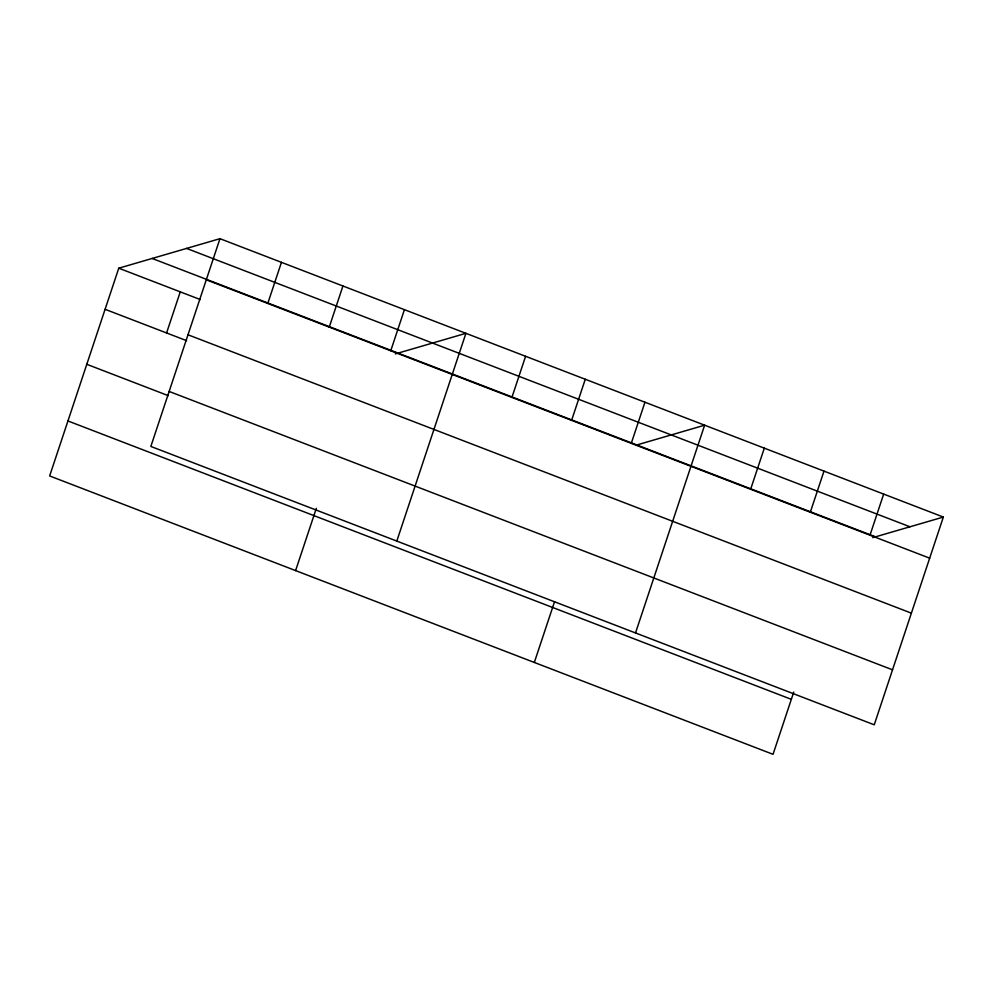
<?xml version="1.0" encoding="UTF-8"?>
<svg xmlns="http://www.w3.org/2000/svg" width="993" height="993" viewBox="0 0 993 993"><rect width="100%" height="100%" fill="white"/><g stroke="black" fill="none" stroke-linecap="round" stroke-linejoin="round"><path stroke-width="1.49" d="M219.962 238.68L150.849 446.44L874.237 724.803L943.35 517.055L219.962 238.68L118.763 268.197L49.65 475.945L773.038 754.32L793.755 692.059M166.576 332.965L180.254 291.855M267.775 303.448L281.441 262.338M329.254 327.107L342.933 285.996M295.604 570.59L316.32 508.342M390.745 350.765L404.424 309.667M396.803 541.086L465.916 333.325L395.326 353.905M511.916 397.399L525.595 356.288M571.596 420.362L585.274 379.252M534.321 662.455L554.553 601.659M631.275 443.325L644.953 402.227M635.52 632.951L704.633 425.19L636.836 444.963M750.634 489.264L764.312 448.153M810.313 512.227L823.991 471.116M869.992 535.19L883.671 494.092M872.773 537.635L943.35 517.055M186.56 248.411L909.96 526.786M152.152 258.453L875.553 536.828M206.283 279.79L929.671 558.165M118.763 268.197L200.276 299.551M187.987 334.778L911.375 613.153M105.084 309.295L186.597 340.661M169.133 391.441L892.533 669.816M86.788 364.294L168.301 395.661M67.946 420.958L791.334 699.333"/></g></svg>
